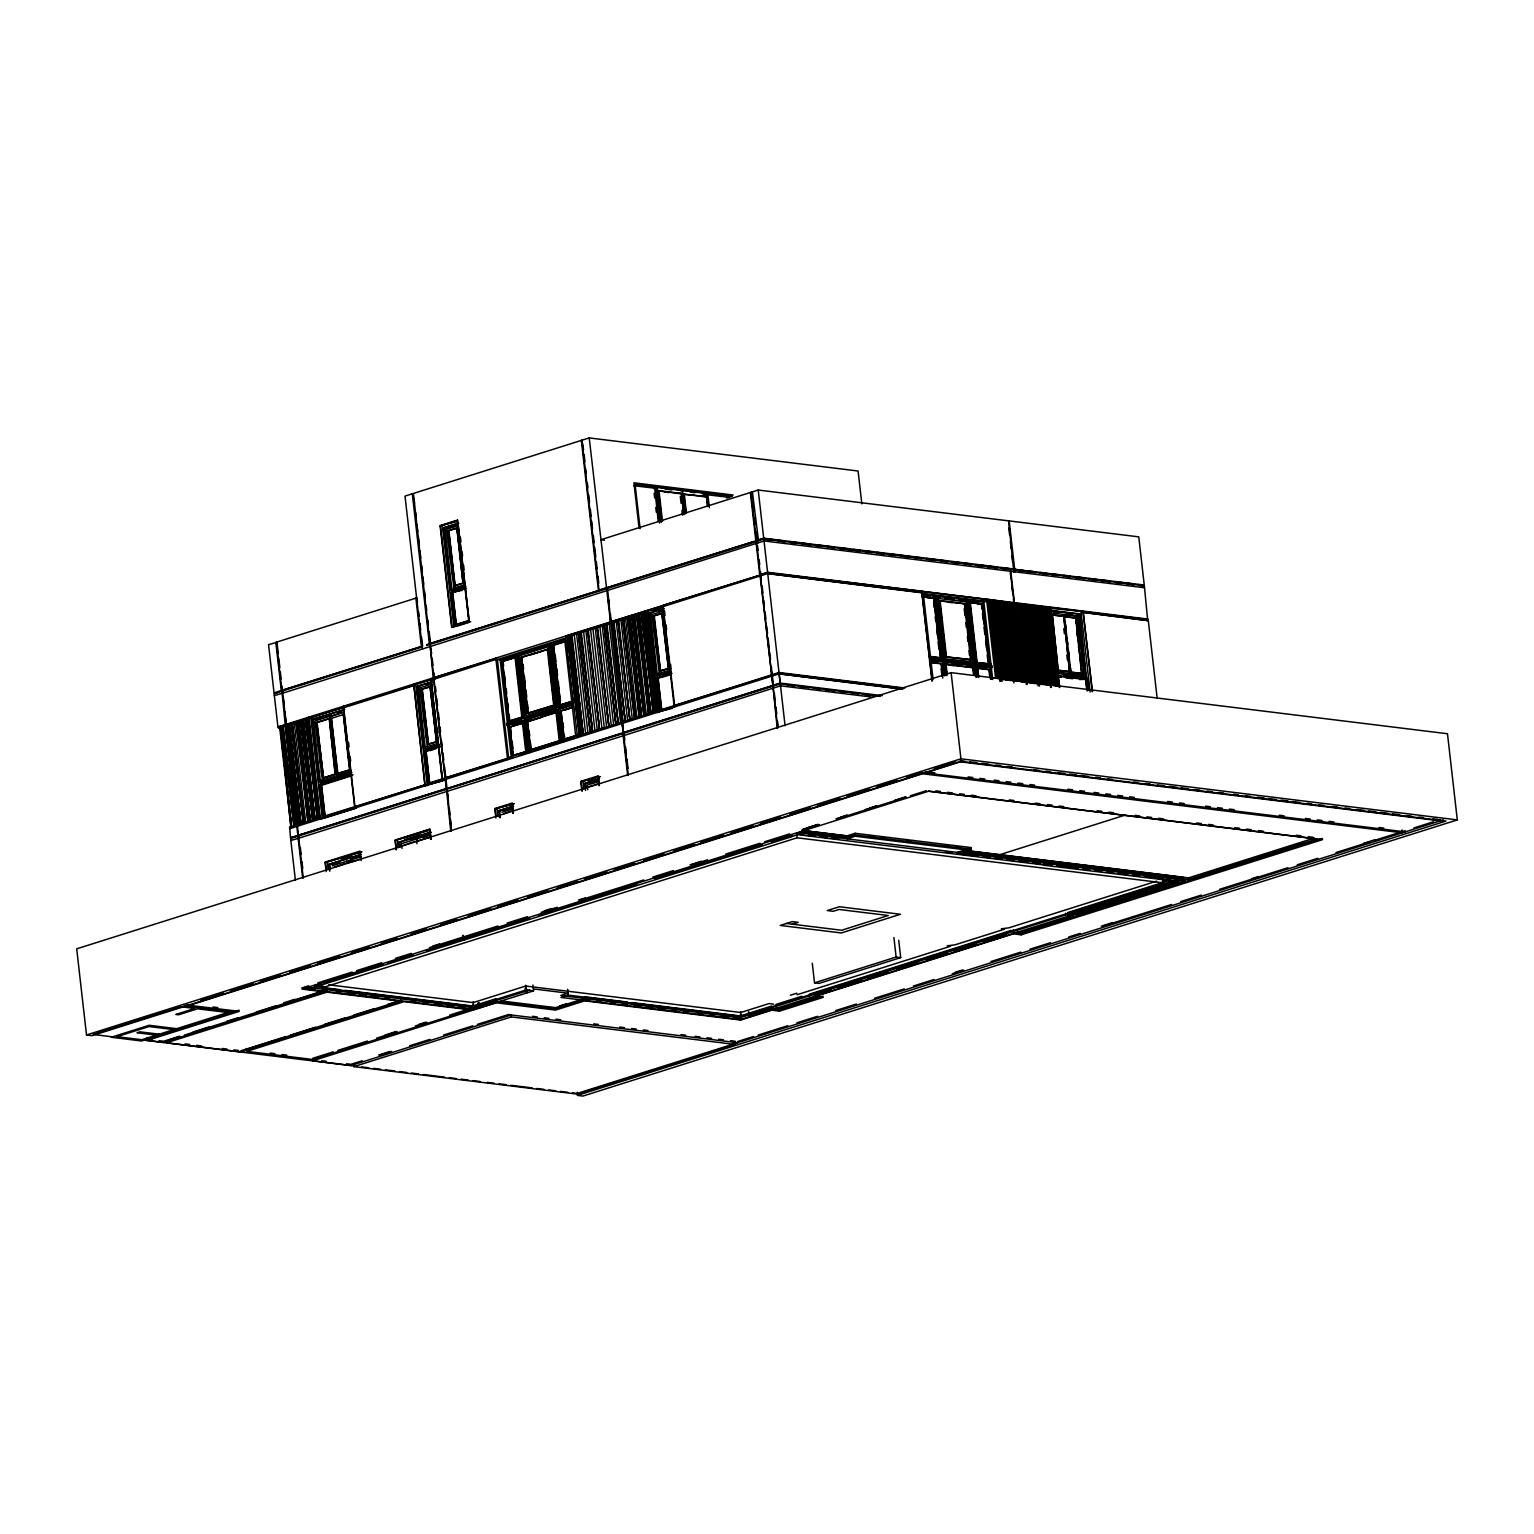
<?xml version="1.0" encoding="UTF-8"?>
<svg xmlns="http://www.w3.org/2000/svg" width="1534" height="1534" viewBox="0 0 1534 1534"><rect width="100%" height="100%" fill="white"/><g stroke="black" fill="none" stroke-linecap="round" stroke-linejoin="round"><path stroke-width="1.5" d="M922.03 591.28L767.614 572.776L760.308 574.579L767.594 572.278L1014.396 602.651L1022.967 682.151M1023.792 682.246L1010.791 571.568M1050.426 608.614L1050.234 607.061L1059.419 687.558M290.789 826.711L280.645 727.404L291.671 826.442M284.998 726.272L296.311 825.541L285.861 725.985M289.753 724.815L300.99 823.49M294.317 723.319L305.649 822.013M299.072 721.862L310.328 820.556M303.732 720.386L314.988 819.079M308.698 718.832L278.536 728.113L280.3 728.765M413.624 685.679L343.674 707.768L343.501 706.215L355.102 808.034L354.91 806.462M495.961 659.678L495.789 658.105L507.62 759.579L507.217 758.371L445.282 777.93L507.524 758.793M566.161 637.224L646.428 612.124L657.741 711.393L577.168 736.262L622.9 722.399L611.913 622.766L622.919 721.824M572.048 635.651L583.284 734.345M574.291 634.903L585.624 733.597M576.611 634.156L587.944 732.868M579.047 633.446L590.437 732.351M581.367 632.698L592.623 731.392M583.61 631.95L594.943 730.663M585.95 631.222L597.282 729.916M588.366 630.493L599.602 729.187M590.609 629.745L601.942 728.439M592.929 629.017L604.281 727.71M595.269 628.269L606.601 726.982M597.685 627.559L608.94 726.234M599.928 626.792L611.261 725.505M602.268 626.064L613.6 724.757M604.684 625.335L615.939 724.029M607.023 624.606L618.26 723.3M609.266 623.859L620.599 722.552M614.022 622.401L625.258 721.076M616.265 621.654L627.598 720.347M618.681 620.925L629.918 719.619M620.925 620.177L632.257 718.871M625.584 618.701L636.917 717.394M630.34 617.243L641.576 715.918M634.903 615.748L646.255 714.461M639.659 614.29L650.915 712.984M644.242 612.814L655.574 711.508M577.57 737.49L565.739 636.016L610.513 622.401L589.229 437.919L405.014 496.096L422.406 648.824M663.359 606.524L767.709 573.563L921.876 592.546L932.116 679.773M622.018 723.434L623.379 732.868M674.787 706.771L662.956 605.316L760.039 575.173L772.906 685.64L756.511 541.291L763.798 538.99L1014.185 569.804L1013.821 571.933L1013.61 569.977L1014.741 569.862L1144.345 585.815L1147.605 619.544L1083.081 611.606L1092.496 691.642M760.481 576.132L760.615 575.001M771.909 676.398L771.717 674.826L779.004 672.525L904.945 688.018M290.54 837.756L298.382 835.512L290.54 837.756L289.638 827.344L297.193 825.139L282.544 691.22L282.774 693.176L274.337 695.592M468.829 621.577L451.936 626.927L440.431 525.894L457.305 520.563L468.829 621.577L470.746 621.826M440.431 525.894L457.132 521.464M453.393 590.743L451.188 590.475L444.035 527.638L458.014 523.228M444.035 527.638L458.839 523.324M446.241 527.907L458.225 524.129M451.054 526.756L457.055 524.858M453.949 588.251L446.547 529.23L458.302 525.836M448.216 530.726L456.825 528.214L463.095 583.227L454.486 585.739L448.216 530.726L457.055 528.252L457.841 535.117M653.599 488.541L657.472 488.138L655.478 488.771M709.379 507.696L707.768 493.66L657.281 487.448L655.823 487.908L659.62 521.177M681.077 491.014L682.534 490.554L685.199 513.928M683.915 514.676L681.499 493.449L675.535 493.354M682.803 494.255L706.752 496.556L707.768 506.239M702.994 494.619L706.867 494.216L704.873 494.849M706.311 494.121L707.768 493.66M706.752 496.556L700.789 496.46M726.713 498.051L732.389 496.268L635.057 484.284L640.119 528.674M278.268 653.733L276.964 642.267L268.546 644.683L274.03 692.85L421.927 646.389M275.257 693.521L281.873 690.626L276.408 642.19L415.887 598.145L417.018 598.03L417.536 602.613M752.005 496.978L751.487 492.395L750.356 492.51L600.829 539.738L604.492 540.198M583.572 449.807L581.942 440.22L599.027 590.207L756.396 540.754L750.931 492.337L758.218 490.036L1008.605 520.851L1013.514 569.191M454.486 585.739L462.635 583.169M453.259 588.155L465.013 584.742M451.188 590.475L465.166 586.065L458.282 525.548M465.991 586.161L452.012 590.571L444.86 527.734M451.418 592.431L465.396 588.021L469.078 620.33L455.099 624.741L451.418 592.431L462.443 590.283M466.47 588.155L452.492 592.565L456.173 624.875L468.369 621.117M464.687 588.807L452.703 592.584L456.384 624.894L455.099 624.741M455.982 626.486L468.637 622.497M281.892 690.377L422.655 646.159L421.466 637.032M426.471 644.702L429.942 643.858L427.027 644.779M429.961 643.609L598.989 590.456L429.961 643.609L413.432 493.68M1014.089 569.018L763.702 538.204L756.415 540.505L758.429 540.102L758.199 542.787M754.134 541.464L599.027 590.207M760.174 539.546L763.683 538.453L773.098 539.604M426.567 645.488L756.473 541.54M422.195 646.869L274.126 693.636L277.922 726.924L285.209 724.623L285.88 725.87M446.452 788.744L433.278 677.855L285.784 724.432L286.187 725.64L288.2 725.256L299.513 824.525L287.414 725.544L298.631 824.813L297.366 824.909L298.401 835.263L446.452 788.744L430.057 644.395L431.648 653.522M610.187 621.979L433.854 677.683L496.115 658.546M607.752 590.532L610.781 621.788L760.039 575.173M277.922 726.924L285.516 725.045M286.11 724.873L345.169 706.944L310.788 717.797L308.526 717.26L320.127 819.079L308.871 717.567M343.808 706.637L432.607 679.332L413.797 684.432L425.052 785.945L413.777 684.548M426.068 751.104L429.75 783.414L428.465 783.26L424.784 750.951L438.762 746.54L442.54 780.423L430.939 678.603L433.585 678.277M610.781 621.788L662.707 605.815L674.212 706.829L657.319 712.159L671.911 708.401M645.814 611.146L657.07 712.658L645.469 610.839L647.731 611.376L662.515 606.716M496.191 659.313L431.112 680.156L431.265 679.025M497.399 659.543L564.55 638.336L575.729 736.32L508.559 757.528L497.399 659.543L504.571 660.425M652.89 611.088L663.436 607.752M515.424 654.711L519.777 654.596L515.424 654.711L522.691 718.43L506.584 723.511L506.814 725.467L522.902 720.386L526.584 752.695M548.942 644.127L553.295 644.012L548.942 644.127L556.209 707.826L524.149 717.97L516.881 654.251M312.476 719.293L344.767 709.456L313.3 719.408L320.51 782.647L351.976 772.695L319.686 782.532L312.476 719.293L330.404 714.595M417.401 686.158L432.204 681.844L418.226 686.254L425.397 749.091L439.376 744.68L424.554 748.995L417.401 686.158L419.607 686.427M516.249 654.807L500.161 659.888L507.428 723.607L508.655 723.76M549.766 644.222L517.648 654.366L524.916 718.085L557.034 707.941M565.298 639.314L551.224 643.762L558.491 707.481L559.737 707.634M656.571 675.727L671.374 671.413L656.571 675.727L649.419 612.891L663.397 608.461M501.407 660.042L517.495 654.96M518.895 654.519L551.013 644.376M554.483 643.283L564.531 640.1M664.222 608.576L650.243 612.986L657.415 675.823M337.154 712.466L341.641 711.047M425.589 684.548L429.597 683.282M315.505 719.676L331.248 714.71M658.431 611.357L662.439 610.11M501.848 661.384L515.021 657.223L521.828 717.03L508.655 721.191L501.848 661.384L511.857 658.757M572.374 696.302L572.891 700.904L559.718 705.065L552.911 645.258L566.084 641.097M564.627 641.883L553.41 645.315L560.236 705.122L573.62 700.98M322.428 780.307L314.988 720.903L344.23 711.968L329.906 716.8M427.315 746.77L419.913 687.75L431.668 684.356M659.332 673.484L651.931 614.482L663.685 611.069M528.616 713.406L527.37 713.252L521.004 657.357L548.539 649.208M323.214 777.834L316.656 722.399L329.216 718.641L335.064 773.98M428.101 744.297L421.601 689.265L430.21 686.733L436.481 741.747L429.98 686.714M531.013 654.75L541.962 651.279M668.709 668.498L659.869 670.991L653.599 615.978L661.748 613.408L668.479 668.46L661.998 613.427M317.346 722.476L329.446 718.66L335.313 774.018L323.655 777.891L316.656 722.399M421.601 689.265L430.421 686.772M653.599 615.978L662.439 613.485L663.493 622.651M1008.605 520.851L1138.765 536.862L1144.249 585.029L1014.07 569.267L1023.446 570.418M436.481 741.747L427.852 744.258L436.691 741.766M659.869 670.991L668.479 668.46M527.37 713.252L554.905 705.103M335.754 774.076L323.444 777.853L317.116 722.456M349.771 769.838L337.212 773.615L349.982 769.876L343.443 714.441M426.625 746.674L438.379 743.261M658.642 673.407L670.396 669.994M321.737 780.212L350.979 771.295L336.751 775.475L329.983 716.167L337.442 775.571M555.346 706.445L526.143 715.669L519.336 655.862L548.539 646.639L555.346 706.445L556.593 706.599M522.557 717.107L509.173 721.248L502.347 661.442L515.75 657.319L516.268 661.921M573.754 702.284L557.667 707.366L550.399 643.666M507.428 723.607L521.502 719.158M558.491 707.481L570.552 703.665M658.086 677.836L661.768 710.146L660.483 709.993L656.801 677.683L670.78 673.253M326.569 816.778L323.54 816.395L319.897 784.488L351.363 774.555M440.047 746.694L425.858 751.085L429.539 783.395L445.013 778.543M571.952 704.892L557.877 709.341L561.559 741.631M672.065 673.426L657.875 677.817L661.557 710.108L673.541 706.33M511.321 757.873L507.639 725.563L523.727 720.481M572.796 704.988L558.702 709.437L562.384 741.747L574.464 737.931M351.9 808.054L324.94 816.567L321.296 784.66L352.993 774.766M429.808 750.701L435.809 748.803M512.912 724.451L520.946 721.9M526.43 720.175L530.706 718.832M541.387 715.438L554.215 711.393M661.825 677.414L669.821 674.902M352.149 775.648L322.926 784.871L319.897 784.488M513.737 724.547L521.771 722.015M542.211 715.553L555.04 711.508M526.967 751.449L512.567 755.457L509.326 727.058L523.746 723.051M557.782 714.556L557.245 709.897L525.184 720.021L528.866 752.331L530.112 752.485L526.871 721.517L556.017 712.313L559.258 740.711L560.485 740.864M564.32 734.748L564.857 739.484L563.63 739.33L560.389 710.932L573.563 706.771M572.105 707.558L560.907 710.99L564.128 739.388L575.327 735.956M530.361 720.961L541.56 717.413M563.822 710.395L570.418 708.305M1010.235 571.492L1023.83 681.805M937.83 596.093L933.401 596.899L937.83 596.093L945.097 659.812L975.432 663.551L968.165 599.832L965.097 600.791M1013.821 571.933L1014.952 571.818L1014.741 569.862M933.113 598.413L934.417 597.992L941.243 657.798L939.92 658.201M967.36 600.695L983.888 602.153L991.156 665.871L989.833 666.274M963.659 604.089L964.982 603.687L971.348 659.562L970.025 659.984M984.56 600.58L988.203 599.43L1014.147 603.13M982.585 602.555L986.803 601.232L995.585 678.22M1013.418 599.353L1013.936 603.993L988.049 600.695L992.939 601.539M977.273 603.84L982.738 603.936L989.545 663.743L988.241 664.145M1002.028 681.441L993.418 601.347L1002.603 679.198M992.843 601.539L995.144 601.827L1003.984 679.351M1003.945 679.811L995.624 601.616L1004.808 679.466M995.048 601.807L1002.584 602.728L1011.424 680.271M560.715 740.251L530.112 749.915L531.339 750.068L530.534 742.974M563.63 739.33L576.803 735.169M523.765 727.73L523.228 722.993L509.825 727.116L513.065 755.514L526.469 751.372L525.932 746.655M559.987 740.788L530.611 749.973L527.389 721.574L556.746 712.409L557.551 719.504M297.519 825.119L320.261 817.929L289.945 827.516L291.077 827.363L279.744 727.921L278.536 728.113M323.54 816.395L425.186 784.794L355.236 806.884M428.465 783.26L444.687 778.102M609.823 613.926L622.056 722.092L657.741 711.393M660.483 709.993L771.142 674.998M771.468 675.439L674.366 705.563M772.043 675.248L779.042 673.043L902.375 688.21M352.13 808.092L325.15 816.606L321.526 784.699M519.374 755.322L525.395 753.424M528.866 752.331L558.798 742.878M356.674 807.958L320.376 818.581L322.293 818.83L310.788 717.797M444.131 780.346L425.302 785.446L442.022 781.017M289.523 828.743L779.138 673.829L902.452 688.996M1012.766 680.885L1004.463 602.709L1013.897 682.898M1003.869 602.9L1006.17 603.169M324.441 818.14L354.527 808.648M1014.971 681.173L1006.668 602.977L1015.834 680.808M1006.074 603.169L1050.081 608.327L1047.99 608.327L1056.888 686.331M1021.586 681.978L1013.284 603.802L1022.449 681.633M1024.654 681.901L1015.489 604.07L1018.02 604.626L1027.128 684.528M1027.377 682.688L1018.48 604.684L1026.035 605.623M298.401 835.263L445.895 788.687M622.823 732.811L447.027 788.572L444.611 767.249M622.056 722.092L623.398 732.619L772.35 685.583M882.261 695.65L780.212 683.09L772.925 685.391L780.192 683.339L779.138 673.829L902.74 689.303M449.289 787.862L621.117 733.597M772.906 685.64L623.398 732.619M1034.817 683.608L1026.514 605.412L1035.68 683.263M1025.939 605.604L1037.885 607.081L1046.725 684.624M295.41 880.439L290.635 838.542L622.919 733.597L624.05 733.482L624.798 740.136M879.979 696.148L780.307 683.876L623.494 733.405L628.269 775.303M290.846 840.498L299.283 838.082L299.053 836.126L297.922 836.241L302.697 878.138M298.689 838.254L624.261 735.438M623.686 735.611L780.538 685.832L873.076 697.222M1041.433 684.413L1033.13 606.237L1042.315 684.068M1048.048 685.238L1039.745 607.042L1048.93 684.893M1039.17 607.234L1042.295 607.617L1051.404 687.52M1051.634 685.679L1042.756 607.675L1045.881 608.058M1054.721 685.602L1046.38 607.867L1055.545 685.698M1045.785 608.058L1048.086 608.327M1047.99 608.327L1057.751 685.986M1050.119 612.891L1077.865 615.997L1084.634 675.305L1083.177 675.765L1082.352 668.651M1051.73 615.019L1063.887 616.208L1069.486 671.834L1068.949 667.213M1064.328 614.635L1071.077 673.963L1083.905 675.535L1077.136 616.227L1064.328 614.635L1064.538 616.61L1075.986 618.01L1081.566 673.637M1050.848 608.423L1083.1 611.491L1092.189 691.374M1077.577 614.655L1079.898 613.926L1086.225 677.434L1079.016 614.194L1049.256 610.532M941.301 658.374L942.624 657.971M945.155 656.916L971.348 659.562M1077.865 615.997L1076.408 616.457L1076.945 621.193M944.004 658.7L974.32 661.863L973.016 662.285M1075.986 618.01L1075.775 622.862M940.591 664.088L941.914 663.666L943.257 675.497M325.4 862.453L361.717 851.83L325.4 862.453L326.205 869.51M396.424 849.759L395.35 840.364L429.731 829.51L430.805 838.906M495.156 808.84L513.986 803.739L495.156 808.84L495.961 815.896M581.137 781.688L599.967 776.587L581.137 781.688L582.211 791.084M395.35 840.364L429.52 830.412M341.104 859.673L351.842 856.279M404.612 839.616L419.664 834.86M588.212 781.631L594.54 779.617M329.81 871.216L329.005 864.198L361.315 854.361L329.848 864.294L330.366 868.973M399.492 846.787L398.955 842.089L430.421 832.157M499.566 817.564L498.761 810.566L512.739 806.155M585.547 790.394L584.742 783.414L598.72 779.004M431.265 832.253L399.799 842.204L400.336 846.883M513.564 806.27L499.585 810.681L500.391 817.66M599.564 779.099L585.585 783.529L586.103 788.169M340.203 861.629L329.005 864.198M351.439 858.062L360.432 855.224M410.153 839.52L428.139 833.844M502.96 810.22L510.956 807.689M596.937 780.538L584.742 783.414M332.053 864.562L338.784 862.434M352.264 858.177L359.014 856.049M410.997 839.635L426.72 834.669M503.804 810.316L509.787 808.418M589.785 783.165L597.761 780.633M360.758 856.854L332.207 865.866M402.023 848.436L401.467 843.7L430.019 834.669L430.575 839.424M513.027 808.763L501.963 812.253M587.79 789.722L587.254 785.024L599.008 781.611M975.777 662.611L989.545 663.743M348.582 860.996L352.878 859.654M422.828 837.564L429.252 835.531M973.246 664.241L974.55 663.819L967.283 600.101L936.91 596.362M346.531 861.053L347.432 863.086L359.991 859.328M417.018 843.7L416.481 838.964L417.382 840.996L429.942 837.238M597.781 784.027L589.401 786.578M951.118 672.659L76.7 948.837L86.518 1034.99L92.04 1035.661L960.629 761.343L1445.948 821.073L577.359 1095.41L582.882 1096.081L1457.3 819.904L1447.482 733.751L951.118 672.659L960.936 758.812L1457.3 819.904M972.307 667.98L973.611 667.578L974.435 674.672M989.622 664.318L990.926 663.915M990.063 668.23L991.367 667.827L992.709 679.504M991.29 679.083L990.216 669.61L988.912 670.032L989.449 674.768M1058.038 670.435L1052.458 614.789M1088.622 690.511L1087.318 679.121L1079.533 679.562M86.518 1034.99L960.936 758.812M93.229 1034.472L180.993 1006.764L194.78 1008.452L175.835 1014.453L178.596 1014.779L197.541 1008.797L227.857 1012.536M200.858 1000.475L223.696 993.265M230.541 991.098L253.378 983.888M260.224 981.722L280.78 975.24M289.907 972.345L310.462 965.864M317.308 963.697L340.145 956.487M351.574 952.882L369.828 947.111M381.257 943.506L397.229 938.463M410.939 934.129L426.912 929.086M440.622 924.753L456.614 919.71M468.023 916.105L490.861 908.895M497.706 906.728L518.262 900.228M527.389 897.352L547.945 890.851M557.072 887.975L577.628 881.494M584.473 879.327L607.311 872.117M614.156 869.951L634.712 863.45M643.858 860.574L664.395 854.074M673.541 851.197L694.077 844.697M700.942 842.549L723.78 835.321M730.625 833.173L753.462 825.944M760.308 823.796L780.864 817.296M789.991 814.42L810.546 807.919M817.392 805.753L840.229 798.543M847.075 796.376L869.912 789.166M876.758 787L897.313 780.518M906.441 777.642L922.433 772.58L1405.297 831.888L1405.163 830.719L1402.249 831.639M934.072 768.918L955.874 762.014M189.583 1005.269L922.567 773.769L1402.383 832.809L1402.057 829.952M1440.062 819.693L1440.196 820.863L960.38 761.823L925.481 772.848L925.347 771.66M432.665 946.094L439.491 943.947M544.263 910.851L551.089 908.703M578.433 900.055L585.259 897.908M690.032 864.812L701.422 861.226M806.731 827.957L817.986 824.391M840.517 817.296L847.267 815.148L836.011 818.83M869.778 808.054L876.528 805.906M802.244 829.491L818.005 824.525M865.291 809.588L876.547 806.021M894.552 800.345L905.808 796.779M308.756 985.768L301.91 987.934L315.141 989.564M317.864 982.891L352.053 972.096M356.617 970.658L381.678 962.738M395.35 958.424L411.304 953.381M429.539 947.628L497.917 926.018M507.025 923.142L527.543 916.661M541.214 912.346L557.168 907.303M579.967 900.113L643.781 879.96M652.89 877.084L673.407 870.603M691.642 864.85L707.596 859.807M725.831 854.054L760.001 843.24M764.565 841.802L789.646 833.882M803.317 829.568L819.271 824.525M837.506 818.773L867.132 809.415M876.24 806.539L905.865 797.181M910.429 795.743L926.383 790.7M231.155 1011.481L141.473 1039.822L356.943 1066.341M239.074 1010.197L141.607 1040.992L111.273 1037.252L149.162 1025.287L176.736 1028.681M323.827 983.217L383.212 964.464M387.776 963.026L412.914 955.088M426.605 950.754L529.403 918.291M538.53 915.395L636.763 884.389M655.037 878.618L762.379 844.697M771.525 841.821L792.081 835.321M790.758 837.027L307.816 989.315L473.258 1009.679L533.564 990.868L532.892 985.001M790.163 837.2L797.488 834.649L1044.29 865.023L1043.753 860.325M146.957 1037.54L147.283 1040.397L239.208 1011.366L186.132 1004.962M321.45 983.121L321.987 987.858L797.086 837.794L1163.846 882.932L1163.309 878.215M283.637 1002.852L294.931 999.286M317.5 992.153L324.288 990.005M179.497 1036.275L163.678 1041.26L158.961 1040.685M193.035 1031.999L208.835 1027.013M226.898 1021.299L238.192 1017.732M256.255 1012.037L276.561 1005.614M290.118 1001.338L319.455 992.076M168.606 1040.11L179.9 1036.543M184.425 1035.124L326.646 990.197L326.857 992.153L401.314 1001.319L401.103 999.363M326.723 990.983L163.812 1042.449L147.283 1040.397M166.362 1040.819L166.573 1042.775L326.857 992.153M802.34 830.373L846.998 835.877L855.147 833.288L970.964 847.554L971.156 849.242L963.007 851.811L1188.447 879.557L1316.766 839.021L928.511 791.237M848.877 836.49L854.994 834.554M800.173 831.773L847.19 837.564L855.339 834.975L971.156 849.242M847.036 838.81L855.186 836.241L965.5 849.817L957.331 852.386M240.896 1050.771L286.053 1036.505M290.559 1035.086L315.39 1027.243M324.422 1024.386L344.747 1017.982M353.779 1015.124L374.085 1008.701M387.642 1004.425L398.936 1000.858M246.475 1049.409L399.3 1001.146M401.659 1001.203L241.03 1051.94L166.573 1042.775M246.38 1048.508L246.706 1051.365L404.075 1001.664L470.248 1009.813L470.037 1007.857M964.848 849.491L970.964 847.554M321.987 987.858L473.661 1006.515L526.124 989.948L533.564 990.868M384.938 1035.124L396.271 1031.423M418.916 1024.386L425.723 1022.238M312.744 1058.326L333.281 1051.845M337.844 1050.406L367.489 1041.049M376.616 1038.173L397.133 1031.692M415.388 1025.92L426.797 1022.315M449.596 1015.124L470.133 1008.624M529.69 990.063L473.047 1007.704L307.586 987.34M312.591 1059.591L493.929 1002.316M999.554 854.764L1125.63 814.938M792.388 924.197L798.217 922.356L792.273 921.627L780.192 925.443L841.265 932.96L900.439 914.264L839.347 906.747L827.248 910.563L833.192 911.311L839.021 909.47L888.244 915.51L841.61 930.256L786.443 923.468M378.61 1055.047L390.019 1051.442M1163.846 882.932L741.21 1016.428L568.309 995.144L561.022 997.445L740.807 1019.573L749.551 1016.812L749.033 1012.114M362.254 1060.761L350.96 1064.308L346.454 1063.752M380.317 1055.047L391.592 1051.48M409.655 1045.785L429.961 1039.362M443.518 1035.086L472.856 1025.824M477.381 1024.386L508.981 1014.415M511.359 1014.875L351.094 1065.497L312.725 1060.761L496.287 1002.795L555.5 1010.081L584.703 1000.858L740.577 1020.052L771.755 1010.197L779.483 1011.155L823.202 997.349L813.538 996.275M353.702 1064.673L353.913 1066.629L511.301 1016.908L734.939 1044.443L734.709 1042.487M559.68 1005.921L566.41 1003.792M582.479 999.133L555.576 1007.627L501.1 1000.935M1044.251 865.272L1178.035 881.494L1177.498 876.796M812.291 963.294L814.516 982.834L896.124 957.043L900.707 957.619L898.713 940.246M900.707 957.619L819.079 983.39L814.516 982.834M790.374 995.221L796.836 993.169M797.009 994.741L950.62 946.229L947.168 945.807L954.992 944.848L1004.54 929.201L1001.376 928.799L1008.912 927.821L1156.578 881.168M1162.216 881.36L1166.78 879.922M1162.772 881.436L1167.336 879.998M775.936 1004.425L801.764 996.275M1011.002 930.467L809.473 994.109L809.664 995.796M1068.009 912.462L1170.768 879.998M816.721 992.747L820.364 991.597M1180.375 878.292L1183.289 877.371L966.286 850.68M751.583 1015.355L771.621 1009.027L779.349 1009.966L823.068 996.16M815.34 995.221L831.275 990.178M838.101 988.03L860.862 980.84M867.688 978.692L888.167 972.211M897.256 969.335L917.735 962.873M926.843 959.996L947.322 953.534M954.148 951.387L976.89 944.196M983.716 942.029L1006.477 934.858M1121.546 898.502L1071.595 914.283L1076.561 914.897L1185.533 880.478L1180.566 879.864L1126.09 897.083M748.477 1012.037L749.858 1016.716L1170.154 883.967L1169.656 879.02M1183.059 879.519L1076.389 913.324L1076.561 914.897M1187.604 878.196L1314.331 838.063M1169.081 879.212L1169.598 883.91L1178.035 881.494M815.474 996.391L1013.437 933.861L1021.165 934.82L1322.576 839.616L928.799 791.161L302.045 989.104L324.115 991.827L323.885 989.871M1107.625 904.677L1119.034 901.072M1201.237 875.109L1303.977 842.53M817.392 996.755L779.502 1008.72L775.648 1008.241M1322.442 838.446L1021.03 933.65L1013.303 932.691M955.394 972.23L962.221 970.082M1101.297 926.153L1112.687 922.548M1251.763 878.637L1258.589 876.47M1363.477 843.355L1374.867 839.75M737.586 1041.548L753.577 1036.505M758.141 1035.066L787.843 1025.69M796.971 1022.794L817.526 1016.313M835.8 1010.542L856.356 1004.041M874.629 998.27L904.331 988.893M913.459 986.017L934.014 979.517M952.288 973.745L963.716 970.14M991.117 961.492L1020.819 952.115M1029.947 949.22L1050.502 942.72M1068.776 936.967L1080.204 933.343M1103.042 926.133L1171.554 904.504M1180.701 901.608L1201.256 895.127M1219.53 889.356L1288.042 867.707M1297.189 864.812L1317.744 858.331M1336.018 852.559L1370.265 841.744M1374.848 840.287L1399.967 832.368M1413.888 827.957L1433.523 821.764M1443.456 819.827L577.129 1093.435L572.412 1092.86M353.913 1066.629L577.551 1094.145L734.939 1044.443M289.638 827.344L291.077 827.363M290.635 838.542L291.671 837.641M589.229 437.919L858.081 471.015L861.84 503.9M733.194 495.022L633.926 482.807L639.045 527.792M665.008 489.039L671.892 489.902M690.262 492.146L694.844 492.721M633.753 485.703L654.711 488.195L658.239 521.426M705.755 494.581L729.014 497.342M681.499 493.449L659.006 490.688L662.496 521.349M658.201 490.938L681.46 493.699L683.378 512.644M706.695 496.805L683.435 494.044L684.241 501.119M664.299 491.973L668.805 492.529M777.815 540.198L784.89 541.061M789.607 541.636L796.683 542.518M801.381 543.094L810.815 544.244M815.532 544.838L822.607 545.701M827.305 546.277L834.381 547.159M839.098 547.734L848.532 548.884M853.249 549.479L860.306 550.342M865.023 550.917L872.098 551.799M876.815 552.374L883.872 553.237M888.589 553.832L895.664 554.694M900.381 555.27L909.815 556.439M914.513 557.015L921.589 557.877M926.306 558.472L935.74 559.622M940.438 560.198L947.513 561.08M952.231 561.655L959.306 562.518M964.023 563.112L971.08 563.975M975.797 564.55L997.004 567.158M1001.721 567.753L1011.155 568.903M1028.144 570.993L1035.182 571.856M1039.879 572.45L1046.917 573.313M1051.615 573.889L1058.652 574.751M1063.33 575.327L1070.387 576.19M1075.066 576.765L1084.461 577.934M1089.14 578.51L1096.196 579.373M1100.875 579.948L1110.271 581.098M1114.969 581.693L1122.006 582.556M1126.685 583.131L1133.722 583.994M1138.42 584.569L1143.214 585.93L1138.516 585.355M763.759 539.239L773.194 540.39M777.911 540.965L784.986 541.847M789.684 542.422L796.76 543.285M801.477 543.88L810.911 545.03M815.628 545.605L822.684 546.487M827.401 547.063L834.477 547.945M839.194 548.52L860.401 551.128M865.118 551.703L872.194 552.585M876.892 553.16L883.967 554.023M888.685 554.599L895.76 555.481M900.477 556.056L909.892 557.226M914.609 557.801L921.685 558.664M926.402 559.239L935.817 560.409M940.534 560.984L947.609 561.866M952.326 562.441L959.383 563.304M964.1 563.898L971.175 564.761M975.892 565.337L982.968 566.219M987.666 566.794L997.1 567.944M1001.817 568.539L1011.251 569.689M1014.147 570.054L1035.277 572.642M1039.956 573.217L1046.993 574.099M1051.691 574.675L1058.728 575.538M1063.426 576.113L1070.464 576.976M1075.161 577.551L1084.538 578.721M1089.236 579.296L1096.273 580.159M1100.971 580.734L1110.348 581.885M1115.045 582.46L1122.083 583.342M1126.781 583.917L1133.818 584.78M758.429 540.102L752.389 491.877M1144.556 587.771L764.028 540.946L282.774 693.176M457.055 528.252L462.885 583.188M1014.952 602.709L1148.141 619.103M1083.1 611.491L1050.56 607.483L1059.668 687.366M1014.703 603.188L1049.985 607.541M1148.314 620.676L1083.177 612.392L1148.314 620.676L1157.154 698.219M922.202 592.833L767.709 573.563M986.803 601.232L923.276 593.409L933.113 679.735M968.165 599.832L969.546 600.005L976.794 663.723L992.019 665.583L992.249 667.539L977.024 665.679L978.347 677.223M922.528 594.598L935.587 596.208L942.835 659.927L929.796 658.316M1079.898 613.926L1050.138 610.264L1050.924 617.282M923.391 595.288L929.911 596.074M935.587 596.784L940.265 597.359M944.944 597.934L954.282 599.085M958.961 599.66L965.979 600.523M969.526 600.964L978.232 602.037M1054.663 611.836L1059.246 612.411M1066.111 613.255L1070.694 613.811M1053.8 612.124L1058.364 612.68M1067.53 613.811L1072.113 614.367M921.953 596.458L934.417 597.992M982.738 603.936L970.274 602.402L977.081 662.209M923.257 596.956L933.88 598.164L940.706 657.971L930.083 656.763M969.507 602.651L982.201 604.108L989.008 663.915L976.314 662.439M926.881 597.646L931.042 598.145M964.982 603.687L940.112 600.619L946.478 656.514M939.326 600.868L964.445 603.859L970.581 659.812M947.839 602.153L952.365 602.709M1051.96 614.942L1063.637 616.284L1069.716 671.758L1058.287 670.358L1052.209 614.885M1064.289 616.687L1075.737 618.087L1081.815 673.56L1070.368 672.16L1070.08 667.463M649.419 612.891L651.624 613.159M633.446 616.208L644.759 715.496L633.715 618.586M1058.518 670.281L1070.214 671.604M945.692 656.744L970.811 659.735M1070.598 672.084L1082.295 673.407M930.85 656.514L941.243 657.798M1057.616 671.988L1084.634 675.305M930.659 658.028L943.717 659.639L936.449 595.921M1057.329 673.503L1087.107 677.165M944.158 660.08L974.55 663.819M975.931 663.992L991.156 665.871M1063.33 674.615L1083.944 677.165M930.889 660.003L943.928 661.595L945.519 675.439M1057.559 675.459L1087.318 679.121M930.007 660.272L943.065 661.883L944.656 675.88M976.161 665.948L991.367 667.827M1058.134 676.283L1085.842 679.581L1087.146 690.99M930.87 660.962L935.222 661.48M943.122 662.458L947.801 663.033M954.8 663.896L959.459 664.471M966.458 665.334L971.137 665.909M979.191 666.907L983.543 667.443M930.007 661.231L934.359 661.768M953.918 664.164L958.577 664.74M967.916 665.89L972.594 666.465M980.494 667.443L984.847 667.98M1056.638 676.743L1061.221 677.319M1065.804 677.875L1072.669 678.718M929.451 662.132L941.914 663.666M973.611 667.578L946.037 664.184L947.111 673.637M990.216 669.61L977.752 668.076L978.826 677.549M610.609 623.188L611.587 623.111M930.754 662.63L941.358 663.838L942.72 675.669M945.27 664.414L973.074 667.731L973.879 674.845M976.985 668.325L989.679 669.783L990.753 679.255M949.335 665.162L953.918 665.718M552.911 645.258L554.158 645.411M787.383 685.008L794.478 685.871M799.214 686.465L808.686 687.635M813.423 688.21L820.537 689.092M825.273 689.667L834.726 690.837M839.462 691.412L846.576 692.294M851.312 692.869L858.407 693.751M863.143 694.327L870.257 695.209M874.994 695.784L879.73 696.378M772.983 686.427L777.22 728.267M430.019 644.644L433.278 677.855M773.251 688.133L773.021 686.177L777.796 728.075M521.004 657.357L522.25 657.511M656.801 677.683L659.831 678.047M560.389 710.932L561.636 711.086M965.001 761.228L960.246 760.634L960.38 761.823M969.737 761.804L976.87 762.686M981.626 763.28L988.74 764.143M995.873 765.025L1000.628 765.619M1007.742 766.482L1012.498 767.077M1033.878 769.704L1038.633 770.298M1045.766 771.161L1050.502 771.755M1057.635 772.637L1064.769 773.5M1069.505 774.095L1076.638 774.977M1081.393 775.552L1088.507 776.434M1095.64 777.297L1100.396 777.891M1107.51 778.773L1112.265 779.349M1133.645 781.976L1138.401 782.57M1145.514 783.452L1150.27 784.027M1157.403 784.909L1164.517 785.792M1169.272 786.367L1176.405 787.249M1181.142 787.824L1188.275 788.706M1195.408 789.588L1200.144 790.163M1207.277 791.045L1212.033 791.64M1219.146 792.503L1223.902 793.097M1233.413 794.267L1238.149 794.842M1245.282 795.724L1250.037 796.299M1257.151 797.181L1264.284 798.063M1269.04 798.639L1276.154 799.521M1280.909 800.115L1288.042 800.978M1292.798 801.573L1299.912 802.455M1307.045 803.317L1311.8 803.912M1318.914 804.794L1323.669 805.369M1333.161 806.539L1337.916 807.133M1345.05 807.996L1349.805 808.591M1356.919 809.473L1364.052 810.336M1368.807 810.93L1375.921 811.793M1380.677 812.387L1387.81 813.269M1392.546 813.845L1399.679 814.727M1406.812 815.609L1411.548 816.184M1418.682 817.066L1423.437 817.641M1432.929 818.811L1437.684 819.405M622.363 722.265L623.245 726.464M281.968 691.412L285.209 724.623M526.871 721.517L528.118 721.67M930.103 772.254L934.839 772.829M968.107 776.933L972.844 777.508M979.977 778.39L984.732 778.965M994.224 780.135L998.979 780.729M1006.112 781.611L1010.868 782.187M1017.982 783.069L1022.737 783.644M1029.87 784.526L1034.606 785.12M1067.875 789.205L1072.611 789.799M1079.744 790.662L1084.5 791.256M1093.991 792.426L1098.747 793.001M1105.88 793.883L1110.616 794.459M1117.749 795.341L1122.505 795.935M1129.618 796.798L1134.374 797.392M1167.623 801.477L1172.379 802.071M1179.512 802.953L1184.248 803.528M1205.628 806.155L1210.384 806.75M1217.517 807.632L1222.253 808.207M1229.386 809.089L1234.141 809.664M1279.26 815.225L1284.016 815.8M1305.396 818.447L1310.151 819.022M1317.284 819.904L1322.02 820.479M1329.153 821.361L1333.909 821.956M1379.028 827.497L1383.783 828.092M508.655 721.191L509.902 721.344L509.115 714.441M507.639 725.563L508.885 725.716M509.326 727.058L510.573 727.212L511.378 734.307M935.778 790.854L940.515 791.448M947.648 792.311L952.384 792.905M959.498 793.787L964.234 794.363M971.367 795.245L976.103 795.82M1009.314 799.904L1014.051 800.499M1035.412 803.126L1040.148 803.701M1047.262 804.583L1052.017 805.158M1059.131 806.04L1063.867 806.616M1097.078 810.719L1101.834 811.294M1108.948 812.176L1113.684 812.752M1135.045 815.379L1139.781 815.973M1146.895 816.836L1151.65 817.43M1158.764 818.293L1163.501 818.888M1196.712 822.972L1201.467 823.566M1208.581 824.429L1213.317 825.024M1234.678 827.651L1239.414 828.226M1246.528 829.108L1251.284 829.683M1258.398 830.565L1263.134 831.14M1296.345 835.244L1301.081 835.819M1308.214 836.701L1312.951 837.276M331.593 718.296L343.674 714.461L349.982 769.876M438.762 746.54L439.836 746.674M280.338 727.749L291.633 827.44L289.907 827.478M508.559 757.528L512.145 757.969M424.784 750.951L427.813 751.334M869.088 836.298L873.766 836.874M880.823 837.737L885.501 838.312M906.632 840.92L911.33 841.495M944.177 845.541L948.875 846.116M955.912 846.979L960.61 847.554M965.193 850.411L1188.256 877.87L1188.447 879.557M802.378 830.508L849.894 836.337M827.881 834.803L832.617 835.378M839.731 836.26L844.467 836.835M1002.181 856.26L1006.918 856.835M1014.032 857.717L1018.768 858.292M1025.882 859.174L1030.637 859.749M1040.11 860.919L1044.846 861.514M1051.96 862.376L1056.715 862.971M1101.757 868.512L1106.493 869.088M1113.607 869.97L1118.344 870.545M1139.685 873.172L1144.422 873.766M1151.535 874.629L1156.272 875.224M447.123 789.358L451.341 831.179M446.528 789.531L450.766 831.37M797.258 832.694L1177.805 879.519L740.596 1017.617L560.792 995.489L568.079 993.188L533.333 988.912M796.645 833.882L803.682 834.745M808.36 835.321L815.398 836.183M820.076 836.778L827.114 837.641M831.812 838.216L838.83 839.079M945.174 852.156L952.288 853.038M957.024 853.633L978.385 856.26M983.121 856.835L990.235 857.717M994.991 858.292L1002.105 859.174M1006.841 859.749L1013.955 860.632M1018.71 861.207L1028.183 862.376M1032.938 862.971L1040.052 863.834M1044.788 864.428L1051.921 865.31M1056.658 865.885L1077.999 868.512M1082.755 869.088L1089.869 869.97M1094.605 870.564L1101.719 871.427M1106.474 872.021L1113.588 872.884M1118.324 873.479L1127.816 874.648M1132.571 875.224L1139.685 876.106M1144.422 876.681L1163.405 879.02M319.686 782.532L321.872 782.8M511.11 811.102L503.651 813.749M498.761 810.566L500.966 810.853M1067.856 915.108L1073.647 915.817L1021.184 932.384L1017.33 931.905M415.254 841.38L403.615 845.253M398.955 842.089L401.16 842.358M360.068 856.777L361.449 856.931M345.284 863.469L333.894 867.362M464.303 940.131L463.21 935.356M773.635 1004.137L769.033 1003.581L740.769 1012.498L525.683 986.036L473.201 1002.603L328.659 984.809M627.042 1001.97L584.531 996.755L584.722 998.423M631.759 1002.565L740.404 1015.93L771.583 1006.074L771.775 1007.761M589.286 1000.264L584.569 999.689L555.423 1008.893L496.191 1001.606M596.381 1001.146L601.098 1001.721M610.551 1002.891L615.268 1003.466M622.363 1004.348L627.08 1004.923M634.156 1005.786L641.25 1006.668M645.967 1007.244L653.062 1008.126M657.779 1008.701L664.855 1009.564M671.95 1010.446L676.667 1011.021M683.761 1011.903L688.478 1012.478M697.932 1013.648L702.649 1014.223M709.743 1015.086L714.461 1015.681M721.536 1016.543L728.631 1017.426M733.348 1018.001L740.443 1018.883M317.711 984.866L322.408 985.442M317.806 985.653L322.485 986.228M314.355 985.48L323.808 986.65M314.489 986.535L340.49 989.737M345.208 990.312L472.856 1006.036L496.172 998.672L496.364 1000.341M304.576 987.493L308.871 988.011M336.042 992.134L340.682 992.709M347.662 993.553L354.642 994.416M359.301 994.991L366.281 995.854M370.94 996.429L377.92 997.292M384.9 998.135L389.559 998.711M411.035 1001.357L415.752 1001.932M422.847 1002.814L427.583 1003.389M434.678 1004.271L441.754 1005.134M446.49 1005.729L453.585 1006.592M458.302 1007.186L465.396 1008.049M532.451 1016.313L537.168 1016.889M544.244 1017.751L548.961 1018.346M556.037 1019.209L560.754 1019.784M593.754 1023.849L598.471 1024.444M619.698 1027.051L624.415 1027.627M631.49 1028.489L636.207 1029.084M643.283 1029.947L648 1030.522M681 1034.587L685.717 1035.182M695.151 1036.332L699.868 1036.907M706.944 1037.789L711.661 1038.365M718.737 1039.227L723.434 1039.822M730.51 1040.685L735.227 1041.26M737.72 1042.736L511.071 1014.952L511.301 1016.908M213.073 1006.994L217.809 1007.57M183.907 1005.844L233.532 1011.961M173.821 1029.602L149.009 1026.553L116.948 1036.677L141.761 1039.726M159.248 1034.204L139.939 1031.826L137.025 1032.746L156.334 1035.124M270.214 1053.091L274.931 1053.685M282.026 1054.548L286.762 1055.143M246.706 1051.365L312.878 1059.515M147.149 1039.227L151.866 1039.822M185.058 1043.906L189.717 1044.462M196.697 1045.325L201.338 1045.9M222.277 1048.489L226.936 1049.045M233.916 1049.908L238.575 1050.483M321.622 1060.703L326.128 1061.26M361.679 1066.916L368.774 1067.798M373.51 1068.373L380.605 1069.256M385.341 1069.831L394.813 1071M399.549 1071.576L406.663 1072.458M411.4 1073.033L418.494 1073.915M423.231 1074.49L444.534 1077.117M449.27 1077.712L456.384 1078.575M461.12 1079.169L468.215 1080.032M472.951 1080.626L480.065 1081.489M487.16 1082.371L494.274 1083.234M499.01 1083.829L506.105 1084.691M510.841 1085.286L532.145 1087.913M536.881 1088.488L543.995 1089.37M548.731 1089.945L555.826 1090.827M560.562 1091.403L567.676 1092.285M95.376 1034.741L112.538 1036.85M1042.295 607.617L1050.579 687.405M1039.266 607.253L1047.223 685.142M1037.885 607.081L1045.843 684.969M1018.02 604.626L1026.304 684.432M1002.584 602.728L1010.561 680.617M297.941 824.717L284.883 711.757M296.791 825.081L297.826 835.455M1170.212 879.097L1170.749 883.795M1081.048 612.143L1090.156 692.007M1085.612 679.658L1086.647 688.785M1077.769 628.307L1078.575 635.44M1079.111 640.177L1079.936 647.29M1080.741 654.424L1081.547 661.538M1076.83 632.085L1077.367 636.706M1078.421 645.948L1078.939 650.55M1065.344 623.533L1066.13 630.455M1066.916 637.377L1067.702 644.299M1068.489 651.221L1069.275 658.163M1070.061 665.085L1070.866 672.007M1065.344 625.91L1065.862 630.532M1066.916 639.774L1067.453 644.376M1068.508 653.618L1069.025 658.239M1064.481 627.981L1065.018 632.583M1063.848 628.94L1064.385 633.695M1066.82 655.037L1067.357 659.793M1051.461 621.979L1052.266 628.998M1053.072 636.035L1053.858 643.053M1054.663 650.071L1055.469 657.108M1056.274 664.126L1057.06 671.163M1057.808 677.74L1058.594 684.567M1049.371 608.499L1058.268 686.484M1048.796 610.494L1049.333 615.192M1050.138 622.229L1050.943 629.285M1051.48 633.983L1052.266 641.02M1053.072 648.077L1053.877 655.114M1054.683 662.17L1055.488 669.207M1056.293 676.264L1056.83 680.962M1047.166 608.212L1056.063 686.216M1044.961 607.943L1053.839 685.947M1053.34 685.43L1044.155 607.598L1052.516 685.334M1041.644 609.861L1050.272 685.506M1040.551 607.406L1049.429 685.41M1036.14 606.87L1045.018 684.854M1044.52 684.356L1035.335 606.505L1043.638 684.701M1033.935 606.582L1042.813 684.586M1032.65 606.429L1041.471 683.972M1031.73 606.313L1040.608 684.317M1040.09 683.8L1030.925 605.968L1039.534 686.043M1065.727 913.171L1065.919 914.858M1029.525 606.045L1038.403 684.049M1038.154 685.89L1028.72 605.7L1037.022 683.876M1027.32 605.777L1036.198 683.781M1025.115 605.508L1033.993 683.512M1033.475 682.994L1024.309 605.144L1032.65 682.879M1024.003 607.694L1032.612 683.339M1022.91 605.24L1031.788 683.244M1031.27 682.726L1022.104 604.875L1030.407 683.071M1020.685 604.952L1029.582 682.956M1029.065 682.438L1019.899 604.607L1028.202 682.783M1009.161 520.908L1014.645 569.076M1008.816 527.907L1009.583 534.791M1010.369 541.675L1011.155 548.558M1011.941 555.442L1012.728 562.326M1016.275 604.415L1025.172 682.419M1010.503 573.812L1011.04 578.471M1012.095 587.752L1012.613 592.392M1012.785 603.993L1021.625 681.537M1011.865 603.878L1020.762 681.882M1020.244 681.364L1011.079 603.514L1019.42 681.269M1009.66 603.61L1018.288 679.236M1018.039 681.096L1008.873 603.245L1017.176 681.441M1007.454 603.341L1016.352 681.326M1005.249 603.054L1014.147 681.058M1012.804 680.444L1003.619 602.613L1011.941 680.789M1000.839 602.517L1009.736 680.521M1009.219 680.003L1000.053 602.172L1008.356 680.348M998.634 602.248L1007.512 680.252M1007.013 679.735L997.829 601.884L1006.151 680.08M996.429 601.98L1005.307 679.984M994.224 601.712L1003.102 679.696M992.019 601.424L1000.897 679.428M1000.667 681.269L991.213 601.079L999.823 681.173M989.814 601.155L998.423 676.801M998.193 678.642L989.008 600.81L997.215 678.527M996.812 677.644L987.915 599.506L921.742 591.376L931.982 681.345M1020.839 931.963L1021.165 934.82M981.971 604.185L988.778 663.973M989.449 669.859L990.523 679.313M981.415 604.358L981.952 608.96M982.469 613.562L983.256 620.445M984.042 627.348L984.828 634.251M985.614 641.154L986.4 648.057M987.187 654.96L987.973 661.844M1013.265 929.757L1013.456 931.426M970.255 607.176L971.08 616.457M971.827 620.982L972.652 630.244M973.4 634.769L974.224 644.05M974.972 648.575L976.544 662.381M968.663 600.273L969.469 607.349M970.006 612.085L971.08 621.519M971.636 626.236L972.441 633.312M972.978 638.029L974.052 647.482M974.589 652.199L975.394 659.275M976.41 668.268L977.196 675.19M976.966 677.05L975.643 665.507L945.308 661.768L946.9 675.612M976.103 677.453L974.78 665.775L944.445 662.055L944.963 666.657M972.939 661.691L966.132 601.903L938.501 598.49L945.308 658.297M972.844 667.808L973.649 674.902M964.196 608.749L965.001 615.748M965.787 622.727L966.324 627.387M967.379 636.706L967.916 641.346M968.97 650.665L969.507 655.325M939.575 600.791L940.63 610.11M941.167 614.77L942.221 624.07M942.758 628.729L945.941 656.667M939.594 603.188L940.4 610.187M941.186 617.167L941.991 624.146M942.509 628.806L943.583 638.125M944.1 642.784L945.174 652.084M945.769 666.715L946.574 673.809M945.807 669.15L946.344 673.886M937.715 603.437L938.789 612.891M939.326 617.608L940.131 624.683M940.936 631.759L941.742 638.853M942.279 643.571L943.352 653.005M933.65 598.241L940.457 658.028M941.128 663.915L942.758 678.105M933.631 603.015L934.168 607.598M935.203 616.802L935.74 621.404M936.775 630.608L937.312 635.21M938.099 642.113L938.885 648.997M941.128 668.805L941.934 675.919M893.9 937.523L896.124 957.043M855.147 833.288L855.186 836.241M846.998 835.877L847.19 837.564M758.218 490.036L763.702 538.204M763.798 538.99L780.212 683.09M780.307 683.876L785.082 725.774M796.549 833.077L797.086 837.794M752.791 503.861L753.577 510.745M754.364 517.629L755.15 524.513M755.936 531.397L756.971 540.562M757.547 545.682L758.103 550.418M759.177 559.891L759.713 564.627M760.519 571.741L761.343 578.855M762.149 585.95L762.954 593.064M763.759 600.178L764.296 604.914M765.121 612.008L765.926 619.122M766.732 626.236L767.537 633.35M768.074 638.086L769.167 647.559M769.704 652.295L770.509 659.409M771.314 666.504L773.481 685.468M774.325 692.908L775.13 699.964M775.936 707.001L776.741 714.058M777.546 721.095L778.083 725.793M750.356 492.51L755.84 540.677M755.936 541.464L759.713 574.751M779.157 1008.298L779.483 1011.155M706.465 496.882L707.538 506.316M684.26 493.795L686.407 512.663M683.665 493.967L684.471 501.043M685.008 505.76L685.832 512.835M685.046 508.195L685.583 512.912M740.673 1011.692L741.21 1016.428M740.289 1014.875L740.807 1019.573M740.251 1017.195L740.577 1020.052M680.31 496.268L681.115 503.344M681.921 510.419L682.457 515.136M658.968 495.578L661.384 516.805M658.738 495.655L659.812 505.089M660.349 509.806L661.154 516.881M657.281 487.448L661.269 522.5M659.965 512.375L660.502 517.092M655.593 487.908L659.582 522.96M654.136 493.277L654.673 498.013M655.747 507.486L656.303 512.222M664.49 610.896L665.027 615.556M666.082 624.856L666.619 629.515M670.588 664.433L671.125 669.073M662.995 610.992L669.706 669.917M664.011 627.233L665.047 636.418M665.583 641.001L666.619 650.167M667.137 654.75L668.191 663.915M654.289 616.074L660.56 671.067M653.848 616.016L660.329 671.048M654.232 628.71L654.769 633.427M655.843 642.842L656.379 647.559M647.731 611.376L659.256 712.409M608.825 599.813L609.343 604.473M610.398 613.753L611.088 622.229M625.604 747.173L626.409 754.229M626.946 758.927L628.02 768.323M608.231 600.005L608.768 604.645M622.19 722.495L622.67 726.656M623.456 733.655L624.223 740.308M625.028 747.365L625.834 754.421M626.371 759.119L627.425 768.515M622.919 733.597L627.694 775.495M584.109 454.582L584.933 461.715M585.739 468.867L586.295 473.623M587.369 483.133L587.906 487.908M588.73 495.041L589.535 502.193M590.36 509.326L591.165 516.479M591.702 521.234L592.527 528.386M593.332 535.519L594.157 542.672M594.693 547.427L595.786 556.938M596.323 561.712L597.129 568.846M597.953 575.998L598.759 583.131M581.348 440.411L598.452 590.398M599.372 785.331L598.279 775.859L580.792 781.381L581.885 790.854M598.03 776.338L599.104 785.753M583.073 781.918L583.879 788.975M566.353 643.398L566.871 648M567.925 657.204L568.443 661.806M555.193 654.615L555.979 661.518M556.765 668.402L557.551 675.305M558.338 682.208L559.124 689.111M559.661 693.713L560.447 700.616M562.978 722.917L563.515 727.653M553.64 645.354L560.447 705.141M561.118 711.028L564.359 739.407M552.47 643.916L553.007 648.633M554.081 658.067L554.618 662.784M557.034 684.03L557.571 688.747M558.644 698.181L559.181 702.917M560.217 711.891L560.735 716.512M561.789 725.735L562.326 730.357M550.859 653.714L551.665 660.847M552.202 665.603L553.295 675.094M553.832 679.85L554.637 686.983M555.174 691.719L556.267 701.23M558.318 719.235L559.373 728.573M559.91 733.233L560.926 742.207M558.088 724.24L559.181 733.693M560.102 742.092L556.42 709.801L524.36 719.925L528.041 752.235M549.095 658.469L549.881 665.449M550.418 670.109L551.473 679.409M552.01 684.068L553.065 693.387M553.601 698.047L554.407 705.026L527.888 713.31L521.522 657.415L548.041 649.15L548.347 653.772M548.865 658.431L554.177 705.007M547.293 649.055L553.678 704.95M567.638 989.277L568.309 995.144M577.34 1092.189L577.551 1094.145M523.056 664.49L523.573 669.15M524.379 676.149L525.165 683.129M525.97 690.108L526.756 697.107M527.562 704.087L528.079 708.746M521.733 657.453L528.118 713.329M529.192 731.143L529.729 735.86M527.6 721.613L530.841 749.992M520.237 666.312L520.774 671.029M521.848 680.482L522.385 685.199M516.785 659.562L517.878 669.054M518.415 673.809L519.221 680.943M520.045 688.057L520.851 695.19M521.656 702.323L522.48 709.437M523.286 716.57L523.516 718.526M524.532 727.48L525.337 734.498M526.124 741.497L526.929 748.496M516.805 666.523L517.84 675.708M518.377 680.31L519.163 687.213M519.949 694.116L520.735 701.019M521.253 705.621L522.308 714.806M524.57 734.824L525.395 741.919M522.5 722.898L525.74 751.296M503.075 661.538L503.612 666.139M504.648 675.343L505.185 679.946M506.22 689.13L506.757 693.732M507.792 702.936L508.329 707.538M512.183 741.401L512.989 748.515M502.577 661.48L509.384 721.268M510.055 727.154L513.296 755.533M501.944 664.759L502.481 669.476M506.508 704.873L507.045 709.59M513.372 812.483L512.298 803.011L494.811 808.533L495.885 818.005M512.049 803.509L513.123 812.905M512.337 808.686L512.874 813.404M526.335 988.279L526.852 992.977M525.587 985.25L526.124 989.948M525.74 988.471L526.277 993.169M525.184 988.395L525.721 993.092M497.093 809.07L497.879 816.126M460.43 537.284L460.967 541.943M462.022 551.243L462.559 555.902M463.613 565.221L464.15 569.862M457.611 525.74L464.323 584.665M458.359 539.7L459.414 548.865M459.932 553.448L460.967 562.633M461.504 567.216L462.539 576.381M448.906 530.822L455.176 585.815M448.695 530.783L454.946 585.796M448.465 530.764L454.735 585.777M448.58 541.099L449.117 545.816M450.191 555.25L450.728 559.968M451.801 569.382L452.338 574.099M442.348 526.143L453.853 627.157M479.145 1002.948L479.682 1007.646M478.589 1002.872L479.126 1007.57M478.55 1003.121L479.087 1007.838L477.994 1003.063M473.124 1001.798L473.661 1006.515M472.721 1004.962L473.258 1009.679M413.969 498.435L414.525 503.21M415.599 512.72L416.136 517.495M416.96 524.628L417.766 531.78M418.322 536.536L419.396 546.066M419.952 550.821L420.757 557.954M421.562 565.106L422.387 572.24M422.924 577.014L423.748 584.147M424.554 591.299L425.359 598.433M426.184 605.585L426.72 610.34M427.813 619.87L428.35 624.626M429.175 631.759L430.517 643.666M432.185 658.259L432.991 665.372M433.796 672.467L434.621 679.581M435.426 686.695L435.963 691.431M436.768 698.545L437.573 705.64M438.398 712.754L439.203 719.868M440.009 726.963L440.546 731.699M441.639 741.19L442.175 745.927M442.981 753.021L443.786 760.135M447.602 793.653L448.407 800.71M449.213 807.766L450.018 814.803M450.555 819.501L451.36 826.558M412.301 493.795L429.386 643.781M462.635 935.548L463.172 940.246M437.516 728.401L438.053 733.041M431.38 681.748L433.24 698.028M433.758 702.687L434.831 712.006M435.349 716.646L438.532 744.584M430.69 679.083L442.195 780.116M430.977 684.26L437.689 743.185M430.958 691.355L431.725 698.219M432.511 705.103L433.297 711.987M433.815 716.57L434.87 725.735M435.388 730.318L436.442 739.484M418.59 611.798L419.108 616.38M419.894 623.264L420.68 630.148M415.887 598.145L421.371 646.313M422.272 689.341L428.542 744.354M422.061 689.322L428.331 744.316M421.141 692.563L421.677 697.28M422.751 706.695L423.288 711.412M424.093 718.487L424.63 723.204M425.704 732.619L426.241 737.336M415.714 684.663L427.238 785.676M431.227 839.175L429.98 829.012L395.005 840.057L396.098 849.529M397.287 840.594L398.092 847.65M348.506 742.245L349.043 746.943M350.097 756.3L350.634 760.998M361.104 860.574L360.03 851.102L325.055 862.146L326.128 871.619M343.252 706.714L354.757 807.728M359.781 851.6L360.586 858.637M343.539 711.891L350.289 771.199M343.233 714.422L349.541 769.819M337.902 773.692L331.363 718.257L337.461 773.635M329.695 720.98L330.5 727.902M331.286 734.824L332.073 741.747M332.859 748.669L333.645 755.591M334.182 760.212L335.217 769.454M316.752 730.472L317.289 735.227M318.382 744.719L318.919 749.455M319.724 756.569L320.529 763.702M321.354 770.816L321.891 775.552M327.336 862.683L328.142 869.74M309.12 725.985L307.759 718.832L319.628 818.178L318.823 811.083M309.926 733.079L310.731 740.174M311.536 747.269L312.092 751.986M312.898 759.081L313.703 766.175M314.508 773.27L315.314 780.365M315.851 785.082L316.656 792.177M317.461 799.272L318.286 806.366M278.785 658.316L279.84 667.501M280.358 672.084L281.144 678.968M281.93 685.851L282.448 690.434M283.291 697.817L284.346 707.116M300.338 847.477L301.143 854.515M301.949 861.571L302.754 868.627M298.497 836.049L303.272 877.947M275.832 642.382L281.316 690.549M280.837 733.463L281.374 738.161M282.179 745.217L282.965 752.254M283.771 759.311L284.576 766.348M285.382 773.404L286.187 780.461M286.724 785.159L287.529 792.196M288.334 799.252L289.14 806.309M289.926 813.346L290.731 820.402M282.103 726.943L293.972 826.27L282.103 726.943M282.985 726.656L294.854 826.001L282.985 726.656M289.101 724.719L300.971 824.065L289.101 724.719M291.441 723.99L303.31 823.336L291.441 723.99M292.323 723.722L304.173 823.049L292.323 723.722M296.1 722.514L307.97 821.86L297.519 722.303L308.833 821.591L296.1 722.514M298.44 721.785L310.29 821.131L298.44 721.785M300.76 721.038L312.629 820.383L300.76 721.038M301.642 720.769L313.511 820.115L301.642 720.769M303.099 720.309L314.969 819.655L303.099 720.309M305.439 719.58L317.289 818.907L306.858 719.369L318.171 818.638L305.439 719.58M567.618 636.763L579.468 736.109L567.618 636.763M569.076 636.303L580.926 735.649L570.495 636.092L581.808 735.38L569.076 636.303M571.396 635.575L583.265 734.92L571.396 635.575M578.395 633.369L590.264 732.696L578.395 633.369M580.734 632.622L592.584 731.967L580.734 632.622M587.714 630.416L599.583 729.762L587.714 630.416M597.052 627.464L608.921 726.809L597.052 627.464M604.051 625.258L615.901 724.604L604.051 625.258M606.371 624.53L618.24 723.856L606.371 624.53M613.37 622.305L625.239 721.651L613.37 622.305M618.029 620.848L629.899 720.175L618.029 620.848M622.708 619.372L634.558 718.717L622.708 619.372M623.571 619.084L635.44 718.43L623.571 619.084M627.368 617.895L639.218 717.241L628.787 617.684L640.1 716.953L627.368 617.895M629.688 617.167L641.557 716.493L629.688 617.167M632.027 616.419L643.897 715.764L632.027 616.419M636.687 614.942L648.556 714.288L638.125 614.731L649.419 714.019L636.687 614.942M639.026 614.214L650.876 713.559L639.026 614.214M641.346 613.485L653.216 712.811L642.784 613.274L654.098 712.543L641.346 613.485M457.573 520.064L440.085 525.587L451.686 627.406L469.174 621.884L457.573 520.064"/></g></svg>
